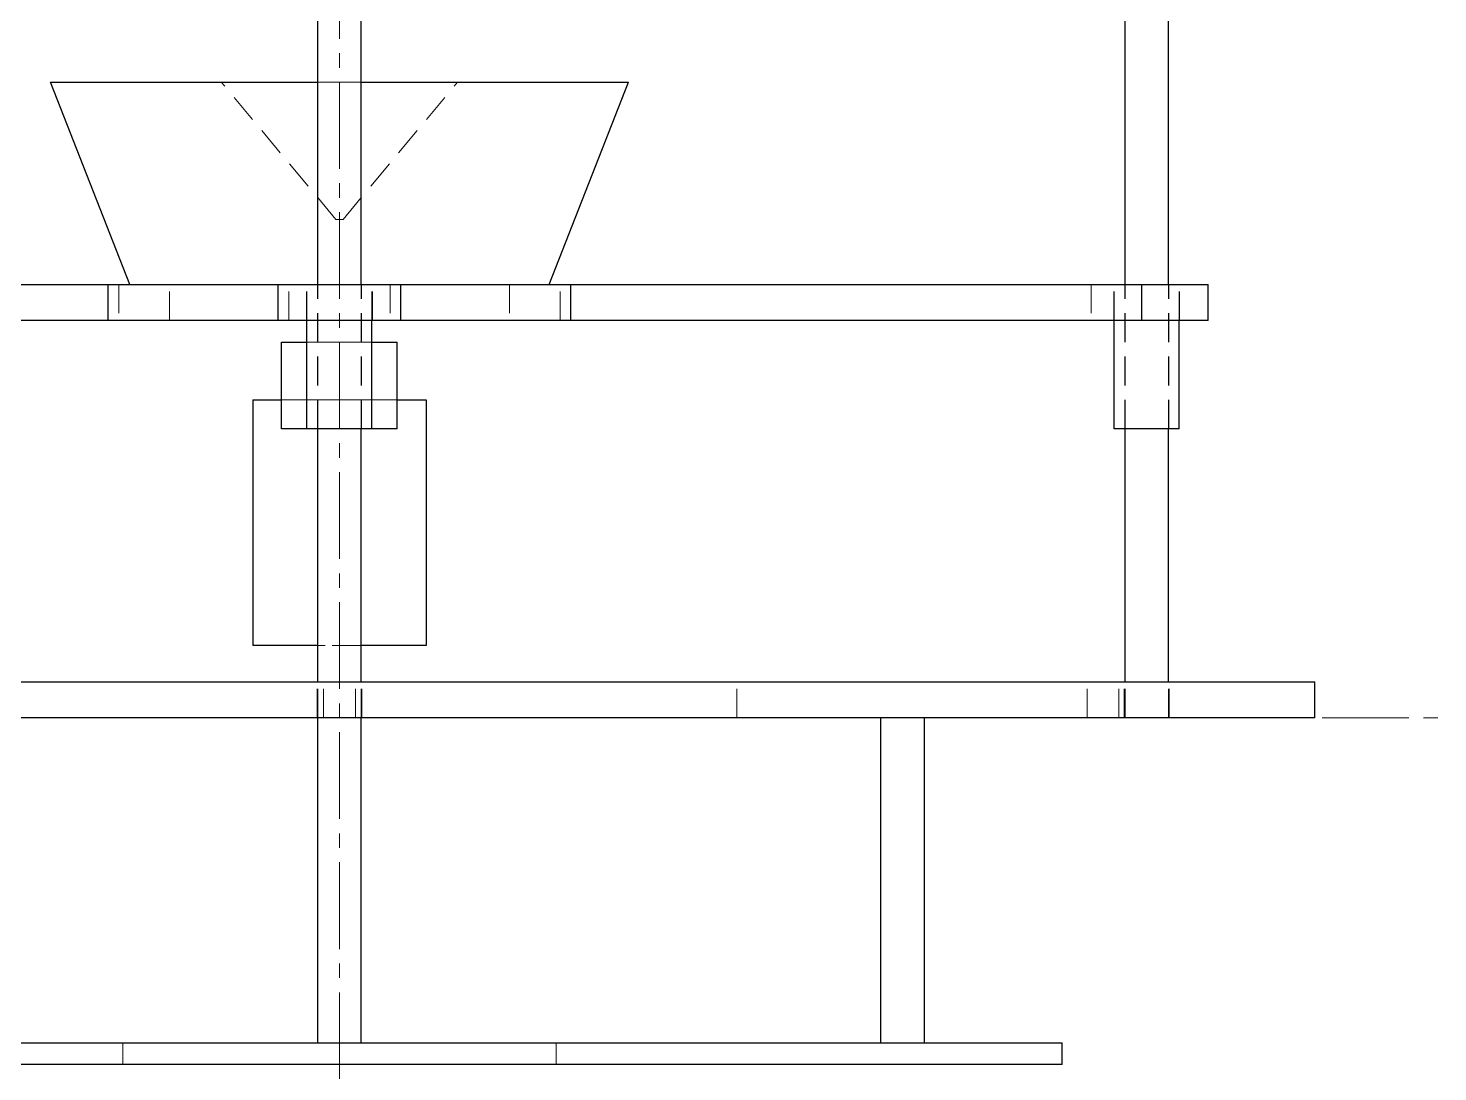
# Model space of a CAD drawing. Header units: millimetres. Extents: x 7 to 631, y -50 to 413.
# Drawn here: x 306.5 to 404, y 85.5 to 157.7 of the extents above; entities that cross this region are included whole.
import ezdxf

# ---------------------------------------------------------------- set-up
doc = ezdxf.new("R2010")
doc.units = ezdxf.units.MM
doc.linetypes.add('CENTER_STD', pattern=[9, 6, -1, 1, -1])
doc.linetypes.add('DASHED_STD', pattern=[3, 2, -1])
for name, color, linetype, lineweight in [('CENTER', 7, 'CENTER_STD', 13), ('HIDDEN', 7, 'DASHED_STD', 13), ('VISIBLE', 7, 'Continuous', 30)]:
    doc.layers.add(name, color=color, linetype=linetype, lineweight=lineweight)

msp = doc.modelspace()

# ---------------------------------------------------------------- linework, layer by layer
at = {"layer": 'CENTER'}
for p, q in [((328, -50), (328, 270)), ((252, 110), (404, 110))]:
    msp.add_line(p, q, dxfattribs=at)
at = {"layer": 'HIDDEN'}
for points in [[(328, 154), (325.76071, 154), (323.54958, 154), (321.39442, 154), (319.322325, 154), (317.35936, 154), (315.530205, 154), (313.857865, 154), (312.36337, 154), (311.065515, 154), (309.980625, 154), (309.122335, 154), (308.50144, 154), (308.125755, 154), (308, 154)], [(327.75, 144.5), (319.823435, 154)], [(336.17656, 154), (335.97156, 154), (335.36683, 154), (334.392695, 154), (333.098005, 154), (331.54768, 154), (329.819455, 154), (328, 154), (326.180545, 154), (324.45232, 154), (322.901995, 154), (321.607305, 154), (320.63317, 154), (320.02844, 154), (319.82344, 154)], [(319.82344, 154), (319.87485, 154), (320.02844, 154), (320.28228, 154), (320.63317, 154), (321.076705, 154), (321.607305, 154), (322.218295, 154), (322.901995, 154), (323.649805, 154), (324.45232, 154), (325.299455, 154), (326.180545, 154), (327.084515, 154), (328, 154)], [(326.5, 154), (326.713965, 154), (326.92808, 154), (327.142315, 154), (327.35665, 154), (327.57106, 154), (327.785515, 154), (328, 154), (328.214485, 154), (328.42894, 154), (328.64335, 154), (328.857685, 154), (329.07192, 154), (329.286035, 154), (329.5, 154)], [(328, 154), (328.915485, 154), (329.819455, 154), (330.700545, 154), (331.54768, 154), (332.350195, 154), (333.098005, 154), (333.781705, 154), (334.392695, 154), (334.923295, 154), (335.36683, 154), (335.71772, 154), (335.97156, 154), (336.12515, 154), (336.17656, 154)], [(348, 154), (347.874245, 154), (347.49856, 154), (346.877665, 154), (346.019375, 154), (344.934485, 154), (343.63663, 154), (342.142135, 154), (340.469795, 154), (338.64064, 154), (336.677675, 154), (334.60558, 154), (332.45042, 154), (330.23929, 154), (328, 154)], [(328.25, 144.5), (336.176565, 154)], [(328.25, 144.5), (328.24373, 144.5), (328.22524, 144.5), (328.19546, 144.5), (328.15587, 144.5), (328.10847, 144.5), (328.05563, 144.5), (328, 144.5), (327.94437, 144.5), (327.89153, 144.5), (327.84413, 144.5), (327.80454, 144.5), (327.77476, 144.5), (327.75627, 144.5), (327.75, 144.5)], [(327.75, 144.5), (327.75157, 144.5), (327.75627, 144.5), (327.76403, 144.5), (327.77476, 144.5), (327.78832, 144.5), (327.80454, 144.5), (327.823225, 144.5), (327.84413, 144.5), (327.86699, 144.5), (327.89153, 144.5), (327.91743, 144.5), (327.94437, 144.5), (327.97201, 144.5), (328, 144.5)], [(328, 144.5), (328.02799, 144.5), (328.05563, 144.5), (328.08257, 144.5), (328.10847, 144.5), (328.13301, 144.5), (328.15587, 144.5), (328.176775, 144.5), (328.19546, 144.5), (328.21168, 144.5), (328.22524, 144.5), (328.23597, 144.5), (328.24373, 144.5), (328.24843, 144.5), (328.25, 144.5)], [(316.229185, 140), (275.979275, 140)], [(312, 140), (312.729185, 140)], [(312.729185, 140), (312.6294, 140), (312.536815, 140), (312.45148, 140), (312.37343, 140), (312.302705, 140), (312.23933, 140), (312.183345, 140), (312.13477, 140), (312.09363, 140), (312.059945, 140), (312.03373, 140), (312.014995, 140), (312.00375, 140), (312, 140)], [(312.729185, 140), (312.729185, 137.5)], [(342.5, 140), (342.136455, 140), (341.06405, 140), (339.336555, 140), (337.0406, 140), (334.291315, 140), (331.226555, 140), (328, 140), (324.773445, 140), (321.708685, 140), (318.9594, 140), (316.663445, 140), (314.93595, 140), (313.863545, 140), (313.5, 140)], [(313.5, 140), (313.591175, 140), (313.863545, 140), (314.31369, 140), (314.93595, 140), (315.7225, 140), (316.663445, 140), (317.74695, 140), (318.9594, 140), (320.285535, 140), (321.708685, 140), (323.210955, 140), (324.773445, 140), (326.376515, 140), (328, 140)], [(316.229185, 137.5), (316.229185, 140)], [(339.770815, 140), (338.41197, 140), (336.908085, 140), (335.280105, 140), (333.550715, 140), (331.744, 140), (329.88513, 140), (328, 140), (326.11487, 140), (324.256, 140), (322.449285, 140), (320.719895, 140), (319.091915, 140), (317.58803, 140), (316.229185, 140)], [(323.75, 140), (323.803265, 140), (323.856575, 140), (323.90994, 140), (323.96335, 140), (324.01681, 140), (324.070315, 140), (324.12387, 140), (324.17747, 140), (324.231115, 140), (324.284805, 140), (324.33854, 140), (324.392315, 140), (324.446135, 140), (324.5, 140)], [(324.5, 140), (324.399405, 140), (324.305495, 140), (324.21844, 140), (324.138405, 140), (324.065535, 140), (323.99997, 140), (323.94183, 140), (323.89122, 140), (323.848235, 140), (323.81296, 140), (323.785455, 140), (323.76577, 140), (323.753945, 140), (323.75, 140)], [(324.5, 137.5), (324.5, 140)], [(324.5, 137.5), (324.5, 140)], [(330.275, 140), (330.21796, 140), (330.049705, 140), (329.778665, 140), (329.41844, 140), (328.987085, 140), (328.506235, 140), (328, 140), (327.493765, 140), (327.012915, 140), (326.58156, 140), (326.221335, 140), (325.950295, 140), (325.78204, 140), (325.725, 140)], [(325.725, 140), (325.739305, 140), (325.78204, 140), (325.852665, 140), (325.950295, 140), (326.0737, 140), (326.221335, 140), (326.39133, 140), (326.58156, 140), (326.789625, 140), (327.012915, 140), (327.248615, 140), (327.493765, 140), (327.74528, 140), (328, 140)], [(325.725, 137.5), (325.725, 140)], [(328, 140), (327.74808, 140), (327.49933, 140), (327.25687, 140), (327.02376, 140), (326.80293, 140), (326.59715, 140), (326.40901, 140), (326.24088, 140), (326.09487, 140), (325.97282, 140), (325.876265, 140), (325.80641, 140), (325.76415, 140), (325.75, 140)], [(325.75, 140), (325.80641, 140), (325.97282, 140), (326.24088, 140), (326.59715, 140), (327.02376, 140), (327.49933, 140), (328, 140), (328.50067, 140), (328.97624, 140), (329.40285, 140), (329.75912, 140), (330.02718, 140), (330.19359, 140), (330.25, 140)], [(325.75, 137.5), (325.75, 140)], [(329.525, 140), (329.486765, 140), (329.37398, 140), (329.192295, 140), (328.95082, 140), (328.661675, 140), (328.339345, 140), (328, 140), (327.660655, 140), (327.338325, 140), (327.04918, 140), (326.807705, 140), (326.62602, 140), (326.513235, 140), (326.475, 140)], [(326.475, 140), (326.48459, 140), (326.513235, 140), (326.56058, 140), (326.62602, 140), (326.708745, 140), (326.807705, 140), (326.92166, 140), (327.04918, 140), (327.18865, 140), (327.338325, 140), (327.496325, 140), (327.660655, 140), (327.829255, 140), (328, 140)], [(326.475, 130), (326.475, 140)], [(326.5, 130), (326.5, 140)], [(328, 140), (328.25472, 140), (328.506235, 140), (328.751385, 140), (328.987085, 140), (329.210375, 140), (329.41844, 140), (329.60867, 140), (329.778665, 140), (329.9263, 140), (330.049705, 140), (330.147335, 140), (330.21796, 140), (330.260695, 140), (330.275, 140)], [(328, 140), (328.170745, 140), (328.339345, 140), (328.503675, 140), (328.661675, 140), (328.81135, 140), (328.95082, 140), (329.07834, 140), (329.192295, 140), (329.291255, 140), (329.37398, 140), (329.43942, 140), (329.486765, 140), (329.51541, 140), (329.525, 140)], [(330.25, 140), (330.23585, 140), (330.19359, 140), (330.123735, 140), (330.02718, 140), (329.90513, 140), (329.75912, 140), (329.59099, 140), (329.40285, 140), (329.19707, 140), (328.97624, 140), (328.74313, 140), (328.50067, 140), (328.25192, 140), (328, 140)], [(328, 140), (329.623485, 140), (331.226555, 140), (332.789045, 140), (334.291315, 140), (335.714465, 140), (337.0406, 140), (338.25305, 140), (339.336555, 140), (340.2775, 140), (341.06405, 140), (341.68631, 140), (342.136455, 140), (342.408825, 140), (342.5, 140)], [(329.5, 130), (329.5, 140)], [(329.525, 130), (329.525, 140)], [(330.25, 137.5), (330.25, 140)], [(330.275, 137.5), (330.275, 140)], [(332.25, 140), (332.246055, 140), (332.23423, 140), (332.214545, 140), (332.18704, 140), (332.151765, 140), (332.10878, 140), (332.05817, 140), (332.00003, 140), (331.934465, 140), (331.861595, 140), (331.78156, 140), (331.694505, 140), (331.600595, 140), (331.5, 140)], [(331.5, 140), (331.553865, 140), (331.607685, 140), (331.66146, 140), (331.715195, 140), (331.768885, 140), (331.82253, 140), (331.87613, 140), (331.929685, 140), (331.98319, 140), (332.03665, 140), (332.09006, 140), (332.143425, 140), (332.196735, 140), (332.25, 140)], [(331.5, 140), (331.5, 137.5)], [(331.5, 140), (331.5, 137.5)], [(380.020725, 140), (339.770815, 140)], [(339.770815, 140), (339.770815, 137.5)], [(344, 140), (343.99625, 140), (343.985005, 140), (343.96627, 140), (343.940055, 140), (343.90637, 140), (343.86523, 140), (343.816655, 140), (343.76067, 140), (343.697295, 140), (343.62657, 140), (343.54852, 140), (343.463185, 140), (343.3706, 140), (343.270815, 140)], [(343.270815, 140), (344, 140)], [(343.270815, 137.5), (343.270815, 140)], [(388.10864, 140), (388.029985, 140), (387.79694, 140), (387.41813, 140), (386.90757, 140), (386.284165, 140), (385.57098, 140), (384.79442, 140), (383.983225, 140), (383.167415, 140), (382.37719, 140), (381.6418, 140), (380.98846, 140), (380.44135, 140), (380.020725, 140)], [(380.020725, 140), (380.020725, 137.5)], [(386.13364, 140), (386.0766, 140), (385.908345, 140), (385.637305, 140), (385.27708, 140), (384.845725, 140), (384.364875, 140), (383.85864, 140), (383.352405, 140), (382.871555, 140), (382.4402, 140), (382.07997, 140), (381.808935, 140), (381.64068, 140), (381.58364, 140)], [(381.58364, 140), (381.597945, 140), (381.64068, 140), (381.711305, 140), (381.808935, 140), (381.93234, 140), (382.07997, 140), (382.24997, 140), (382.4402, 140), (382.648265, 140), (382.871555, 140), (383.107255, 140), (383.352405, 140), (383.60392, 140), (383.85864, 140)], [(381.58364, 137.5), (381.58364, 140)], [(383.85864, 140), (383.60672, 140), (383.357965, 140), (383.11551, 140), (382.8824, 140), (382.661565, 140), (382.455785, 140), (382.26765, 140), (382.09952, 140), (381.95351, 140), (381.83146, 140), (381.7349, 140), (381.66505, 140), (381.622785, 140), (381.60864, 140)], [(381.60864, 140), (381.66505, 140), (381.83146, 140), (382.09952, 140), (382.455785, 140), (382.8824, 140), (383.357965, 140), (383.85864, 140), (384.35931, 140), (384.834875, 140), (385.26149, 140), (385.61776, 140), (385.88582, 140), (386.052225, 140), (386.10864, 140)], [(381.60864, 137.5), (381.60864, 140)], [(385.38364, 140), (385.345405, 140), (385.232615, 140), (385.05093, 140), (384.80946, 140), (384.52031, 140), (384.197985, 140), (383.85864, 140), (383.519295, 140), (383.196965, 140), (382.907815, 140), (382.666345, 140), (382.48466, 140), (382.371875, 140), (382.33364, 140)], [(382.33364, 140), (382.343225, 140), (382.371875, 140), (382.419215, 140), (382.48466, 140), (382.567385, 140), (382.666345, 140), (382.7803, 140), (382.907815, 140), (383.04729, 140), (383.196965, 140), (383.354965, 140), (383.519295, 140), (383.687895, 140), (383.85864, 140)], [(382.33364, 130), (382.33364, 140)], [(382.35864, 130), (382.35864, 140)], [(383.85864, 140), (384.11336, 140), (384.364875, 140), (384.610025, 140), (384.845725, 140), (385.06901, 140), (385.27708, 140), (385.467305, 140), (385.637305, 140), (385.784935, 140), (385.908345, 140), (386.005975, 140), (386.0766, 140), (386.119335, 140), (386.13364, 140)], [(383.85864, 140), (384.029385, 140), (384.197985, 140), (384.362315, 140), (384.52031, 140), (384.669985, 140), (384.80946, 140), (384.936975, 140), (385.05093, 140), (385.149895, 140), (385.232615, 140), (385.29806, 140), (385.345405, 140), (385.37405, 140), (385.38364, 140)], [(386.10864, 140), (386.09449, 140), (386.052225, 140), (385.982375, 140), (385.88582, 140), (385.76377, 140), (385.61776, 140), (385.44963, 140), (385.26149, 140), (385.05571, 140), (384.834875, 140), (384.601765, 140), (384.35931, 140), (384.11056, 140), (383.85864, 140)], [(385.35864, 130), (385.35864, 140)], [(385.38364, 130), (385.38364, 140)], [(386.10864, 137.5), (386.10864, 140)], [(386.13364, 137.5), (386.13364, 140)], [(275.979275, 137.5), (316.229185, 137.5)], [(312.729185, 137.5), (312, 137.5)], [(312, 137.5), (312.00375, 137.5), (312.014995, 137.5), (312.03373, 137.5), (312.059945, 137.5), (312.09363, 137.5), (312.13477, 137.5), (312.183345, 137.5), (312.23933, 137.5), (312.302705, 137.5), (312.37343, 137.5), (312.45148, 137.5), (312.536815, 137.5), (312.6294, 137.5), (312.729185, 137.5)], [(316.229185, 137.5), (317.58803, 137.5), (319.091915, 137.5), (320.719895, 137.5), (322.449285, 137.5), (324.256, 137.5), (326.11487, 137.5), (328, 137.5), (329.88513, 137.5), (331.744, 137.5), (333.550715, 137.5), (335.280105, 137.5), (336.908085, 137.5), (338.41197, 137.5), (339.770815, 137.5)], [(324.5, 137.5), (324.446135, 137.5), (324.392315, 137.5), (324.33854, 137.5), (324.284805, 137.5), (324.231115, 137.5), (324.17747, 137.5), (324.12387, 137.5), (324.070315, 137.5), (324.01681, 137.5), (323.96335, 137.5), (323.90994, 137.5), (323.856575, 137.5), (323.803265, 137.5), (323.75, 137.5)], [(323.75, 137.5), (323.753945, 137.5), (323.76577, 137.5), (323.785455, 137.5), (323.81296, 137.5), (323.848235, 137.5), (323.89122, 137.5), (323.94183, 137.5), (323.99997, 137.5), (324.065535, 137.5), (324.138405, 137.5), (324.21844, 137.5), (324.305495, 137.5), (324.399405, 137.5), (324.5, 137.5)], [(328, 137.5), (327.74528, 137.5), (327.493765, 137.5), (327.248615, 137.5), (327.012915, 137.5), (326.789625, 137.5), (326.58156, 137.5), (326.39133, 137.5), (326.221335, 137.5), (326.0737, 137.5), (325.950295, 137.5), (325.852665, 137.5), (325.78204, 137.5), (325.739305, 137.5), (325.725, 137.5)], [(325.725, 137.5), (325.78204, 137.5), (325.950295, 137.5), (326.221335, 137.5), (326.58156, 137.5), (327.012915, 137.5), (327.493765, 137.5), (328, 137.5), (328.506235, 137.5), (328.987085, 137.5), (329.41844, 137.5), (329.778665, 137.5), (330.049705, 137.5), (330.21796, 137.5), (330.275, 137.5)], [(330.275, 137.5), (330.260695, 137.5), (330.21796, 137.5), (330.147335, 137.5), (330.049705, 137.5), (329.9263, 137.5), (329.778665, 137.5), (329.60867, 137.5), (329.41844, 137.5), (329.210375, 137.5), (328.987085, 137.5), (328.751385, 137.5), (328.506235, 137.5), (328.25472, 137.5), (328, 137.5)], [(331.5, 137.5), (331.600595, 137.5), (331.694505, 137.5), (331.78156, 137.5), (331.861595, 137.5), (331.934465, 137.5), (332.00003, 137.5), (332.05817, 137.5), (332.10878, 137.5), (332.151765, 137.5), (332.18704, 137.5), (332.214545, 137.5), (332.23423, 137.5), (332.246055, 137.5), (332.25, 137.5)], [(332.25, 137.5), (332.196735, 137.5), (332.143425, 137.5), (332.09006, 137.5), (332.03665, 137.5), (331.98319, 137.5), (331.929685, 137.5), (331.87613, 137.5), (331.82253, 137.5), (331.768885, 137.5), (331.715195, 137.5), (331.66146, 137.5), (331.607685, 137.5), (331.553865, 137.5), (331.5, 137.5)], [(339.770815, 137.5), (380.020725, 137.5)], [(344, 137.5), (343.270815, 137.5)], [(343.270815, 137.5), (343.3706, 137.5), (343.463185, 137.5), (343.54852, 137.5), (343.62657, 137.5), (343.697295, 137.5), (343.76067, 137.5), (343.816655, 137.5), (343.86523, 137.5), (343.90637, 137.5), (343.940055, 137.5), (343.96627, 137.5), (343.985005, 137.5), (343.99625, 137.5), (344, 137.5)], [(380.020725, 137.5), (380.44135, 137.5), (380.98846, 137.5), (381.6418, 137.5), (382.37719, 137.5), (383.167415, 137.5), (383.983225, 137.5), (384.79442, 137.5), (385.57098, 137.5), (386.284165, 137.5), (386.90757, 137.5), (387.41813, 137.5), (387.79694, 137.5), (388.029985, 137.5), (388.10864, 137.5)], [(383.85864, 137.5), (383.60392, 137.5), (383.352405, 137.5), (383.107255, 137.5), (382.871555, 137.5), (382.648265, 137.5), (382.4402, 137.5), (382.24997, 137.5), (382.07997, 137.5), (381.93234, 137.5), (381.808935, 137.5), (381.711305, 137.5), (381.64068, 137.5), (381.597945, 137.5), (381.58364, 137.5)], [(381.58364, 137.5), (381.64068, 137.5), (381.808935, 137.5), (382.07997, 137.5), (382.4402, 137.5), (382.871555, 137.5), (383.352405, 137.5), (383.85864, 137.5), (384.364875, 137.5), (384.845725, 137.5), (385.27708, 137.5), (385.637305, 137.5), (385.908345, 137.5), (386.0766, 137.5), (386.13364, 137.5)], [(386.13364, 137.5), (386.119335, 137.5), (386.0766, 137.5), (386.005975, 137.5), (385.908345, 137.5), (385.784935, 137.5), (385.637305, 137.5), (385.467305, 137.5), (385.27708, 137.5), (385.06901, 137.5), (384.845725, 137.5), (384.610025, 137.5), (384.364875, 137.5), (384.11336, 137.5), (383.85864, 137.5)], [(328, 136), (327.55214, 136), (327.109915, 136), (326.678885, 136), (326.264465, 136), (325.87187, 136), (325.50604, 136), (325.171575, 136), (324.872675, 136), (324.613105, 136), (324.396125, 136), (324.224465, 136), (324.10029, 136), (324.02515, 136), (324, 136)], [(325.75, 136), (326.040095, 136), (326.344455, 136), (326.660865, 136), (326.987025, 136), (327.32056, 136), (327.65904, 136), (328, 136), (328.34096, 136), (328.67944, 136), (329.012975, 136), (329.339135, 136), (329.655545, 136), (329.959905, 136), (330.25, 136)], [(332, 136), (331.97485, 136), (331.89971, 136), (331.775535, 136), (331.603875, 136), (331.386895, 136), (331.127325, 136), (330.828425, 136), (330.49396, 136), (330.12813, 136), (329.735535, 136), (329.321115, 136), (328.890085, 136), (328.44786, 136), (328, 136)], [(334, 132), (322, 132)], [(322, 132), (322, 115)], [(324, 132), (332, 132)], [(334, 132), (334, 115)], [(324, 130), (324.02515, 130), (324.10029, 130), (324.224465, 130), (324.396125, 130), (324.613105, 130), (324.872675, 130), (325.171575, 130), (325.50604, 130), (325.87187, 130), (326.264465, 130), (326.678885, 130), (327.109915, 130), (327.55214, 130), (328, 130)], [(325.75, 130), (325.76415, 130), (325.80641, 130), (325.876265, 130), (325.97282, 130), (326.09487, 130), (326.24088, 130), (326.40901, 130), (326.59715, 130), (326.80293, 130), (327.02376, 130), (327.25687, 130), (327.49933, 130), (327.74808, 130), (328, 130)], [(330.25, 130), (329.959905, 130), (329.655545, 130), (329.339135, 130), (329.012975, 130), (328.67944, 130), (328.34096, 130), (328, 130), (327.65904, 130), (327.32056, 130), (326.987025, 130), (326.660865, 130), (326.344455, 130), (326.040095, 130), (325.75, 130)], [(328, 130), (327.829255, 130), (327.660655, 130), (327.496325, 130), (327.338325, 130), (327.18865, 130), (327.04918, 130), (326.92166, 130), (326.807705, 130), (326.708745, 130), (326.62602, 130), (326.56058, 130), (326.513235, 130), (326.48459, 130), (326.475, 130)], [(326.475, 130), (326.513235, 130), (326.62602, 130), (326.807705, 130), (327.04918, 130), (327.338325, 130), (327.660655, 130), (328, 130), (328.339345, 130), (328.661675, 130), (328.95082, 130), (329.192295, 130), (329.37398, 130), (329.486765, 130), (329.525, 130)], [(329.525, 130), (329.51541, 130), (329.486765, 130), (329.43942, 130), (329.37398, 130), (329.291255, 130), (329.192295, 130), (329.07834, 130), (328.95082, 130), (328.81135, 130), (328.661675, 130), (328.503675, 130), (328.339345, 130), (328.170745, 130), (328, 130)], [(328, 130), (328.25192, 130), (328.50067, 130), (328.74313, 130), (328.97624, 130), (329.19707, 130), (329.40285, 130), (329.59099, 130), (329.75912, 130), (329.90513, 130), (330.02718, 130), (330.123735, 130), (330.19359, 130), (330.23585, 130), (330.25, 130)], [(328, 130), (328.44786, 130), (328.890085, 130), (329.321115, 130), (329.735535, 130), (330.12813, 130), (330.49396, 130), (330.828425, 130), (331.127325, 130), (331.386895, 130), (331.603875, 130), (331.775535, 130), (331.89971, 130), (331.97485, 130), (332, 130)], [(381.60864, 130), (381.622785, 130), (381.66505, 130), (381.7349, 130), (381.83146, 130), (381.95351, 130), (382.09952, 130), (382.26765, 130), (382.455785, 130), (382.661565, 130), (382.8824, 130), (383.11551, 130), (383.357965, 130), (383.60672, 130), (383.85864, 130)], [(383.85864, 130), (383.687895, 130), (383.519295, 130), (383.354965, 130), (383.196965, 130), (383.04729, 130), (382.907815, 130), (382.7803, 130), (382.666345, 130), (382.567385, 130), (382.48466, 130), (382.419215, 130), (382.371875, 130), (382.343225, 130), (382.33364, 130)], [(382.33364, 130), (382.371875, 130), (382.48466, 130), (382.666345, 130), (382.907815, 130), (383.196965, 130), (383.519295, 130), (383.85864, 130), (384.197985, 130), (384.52031, 130), (384.80946, 130), (385.05093, 130), (385.232615, 130), (385.345405, 130), (385.38364, 130)], [(385.38364, 130), (385.37405, 130), (385.345405, 130), (385.29806, 130), (385.232615, 130), (385.149895, 130), (385.05093, 130), (384.936975, 130), (384.80946, 130), (384.669985, 130), (384.52031, 130), (384.362315, 130), (384.197985, 130), (384.029385, 130), (383.85864, 130)], [(383.85864, 130), (384.11056, 130), (384.35931, 130), (384.601765, 130), (384.834875, 130), (385.05571, 130), (385.26149, 130), (385.44963, 130), (385.61776, 130), (385.76377, 130), (385.88582, 130), (385.982375, 130), (386.052225, 130), (386.09449, 130), (386.10864, 130)], [(322, 115), (334, 115)], [(329.5, 115), (326.5, 115)], [(328, 112.5), (320.4424, 112.5), (312.979835, 112.5), (305.706165, 112.5), (298.71285, 112.5), (292.087835, 112.5), (285.91444, 112.5), (280.27029, 112.5), (275.226375, 112.5), (270.846115, 112.5), (267.1846, 112.5), (264.287875, 112.5), (262.192365, 112.5), (260.924425, 112.5), (260.5, 112.5)], [(355.5, 112.5), (354.81052, 112.5), (352.776645, 112.5), (349.500365, 112.5), (345.14597, 112.5), (339.931805, 112.5), (334.119325, 112.5), (328, 112.5), (321.880675, 112.5), (316.068195, 112.5), (310.85403, 112.5), (306.499635, 112.5), (303.223355, 112.5), (301.18948, 112.5), (300.5, 112.5)], [(300.5, 112.5), (300.672915, 112.5), (301.18948, 112.5), (302.04321, 112.5), (303.223355, 112.5), (304.715085, 112.5), (306.499635, 112.5), (308.554565, 112.5), (310.85403, 112.5), (313.36912, 112.5), (316.068195, 112.5), (318.917325, 112.5), (321.880675, 112.5), (324.920975, 112.5), (328, 112.5)], [(329.55, 112.5), (329.51114, 112.5), (329.3965, 112.5), (329.21184, 112.5), (328.96641, 112.5), (328.67252, 112.5), (328.344905, 112.5), (328, 112.5), (327.655095, 112.5), (327.32748, 112.5), (327.03359, 112.5), (326.78816, 112.5), (326.6035, 112.5), (326.48886, 112.5), (326.45, 112.5)], [(326.45, 112.5), (326.459745, 112.5), (326.48886, 112.5), (326.53698, 112.5), (326.6035, 112.5), (326.687575, 112.5), (326.78816, 112.5), (326.903985, 112.5), (327.03359, 112.5), (327.17535, 112.5), (327.32748, 112.5), (327.488065, 112.5), (327.655095, 112.5), (327.826455, 112.5), (328, 112.5)], [(326.45, 110), (326.45, 112.5)], [(326.5, 110), (326.5, 112.5)], [(329.1, 112.5), (329.07242, 112.5), (328.991065, 112.5), (328.860015, 112.5), (328.68584, 112.5), (328.47727, 112.5), (328.244775, 112.5), (328, 112.5), (327.755225, 112.5), (327.52273, 112.5), (327.31416, 112.5), (327.139985, 112.5), (327.008935, 112.5), (326.92758, 112.5), (326.9, 112.5)], [(326.9, 112.5), (326.906915, 112.5), (326.92758, 112.5), (326.96173, 112.5), (327.008935, 112.5), (327.068605, 112.5), (327.139985, 112.5), (327.222185, 112.5), (327.31416, 112.5), (327.414765, 112.5), (327.52273, 112.5), (327.636695, 112.5), (327.755225, 112.5), (327.87684, 112.5), (328, 112.5)], [(326.9, 110), (326.9, 112.5)], [(328, 112.5), (328.12316, 112.5), (328.244775, 112.5), (328.363305, 112.5), (328.47727, 112.5), (328.585235, 112.5), (328.68584, 112.5), (328.777815, 112.5), (328.860015, 112.5), (328.931395, 112.5), (328.991065, 112.5), (329.03827, 112.5), (329.07242, 112.5), (329.093085, 112.5), (329.1, 112.5)], [(328, 112.5), (328.173545, 112.5), (328.344905, 112.5), (328.511935, 112.5), (328.67252, 112.5), (328.82465, 112.5), (328.96641, 112.5), (329.096015, 112.5), (329.21184, 112.5), (329.312425, 112.5), (329.3965, 112.5), (329.46302, 112.5), (329.51114, 112.5), (329.540255, 112.5), (329.55, 112.5)], [(328, 112.5), (331.079025, 112.5), (334.119325, 112.5), (337.082675, 112.5), (339.931805, 112.5), (342.63088, 112.5), (345.14597, 112.5), (347.445435, 112.5), (349.500365, 112.5), (351.284915, 112.5), (352.776645, 112.5), (353.95679, 112.5), (354.81052, 112.5), (355.327085, 112.5), (355.5, 112.5)], [(395.5, 112.5), (395.075575, 112.5), (393.807635, 112.5), (391.712125, 112.5), (388.8154, 112.5), (385.153885, 112.5), (380.773625, 112.5), (375.72971, 112.5), (370.08556, 112.5), (363.912165, 112.5), (357.28715, 112.5), (350.293835, 112.5), (343.020165, 112.5), (335.5576, 112.5), (328, 112.5)], [(329.1, 110), (329.1, 112.5)], [(329.5, 110), (329.5, 112.5)], [(329.55, 110), (329.55, 112.5)], [(355.5, 110), (355.5, 112.5)], [(381.92755, 112.5), (381.89997, 112.5), (381.818615, 112.5), (381.687565, 112.5), (381.51339, 112.5), (381.30482, 112.5), (381.072325, 112.5), (380.82755, 112.5), (380.582775, 112.5), (380.35028, 112.5), (380.14171, 112.5), (379.967535, 112.5), (379.836485, 112.5), (379.75513, 112.5), (379.72755, 112.5)], [(379.72755, 112.5), (379.734465, 112.5), (379.75513, 112.5), (379.78928, 112.5), (379.836485, 112.5), (379.896155, 112.5), (379.967535, 112.5), (380.04973, 112.5), (380.14171, 112.5), (380.242315, 112.5), (380.35028, 112.5), (380.464245, 112.5), (380.582775, 112.5), (380.70439, 112.5), (380.82755, 112.5)], [(379.72755, 110), (379.72755, 112.5)], [(380.82755, 112.5), (380.95071, 112.5), (381.072325, 112.5), (381.190855, 112.5), (381.30482, 112.5), (381.412785, 112.5), (381.51339, 112.5), (381.605365, 112.5), (381.687565, 112.5), (381.758945, 112.5), (381.818615, 112.5), (381.86582, 112.5), (381.89997, 112.5), (381.920635, 112.5), (381.92755, 112.5)], [(381.92755, 110), (381.92755, 112.5)], [(385.40864, 112.5), (385.369775, 112.5), (385.25514, 112.5), (385.070475, 112.5), (384.82505, 112.5), (384.53116, 112.5), (384.203545, 112.5), (383.85864, 112.5), (383.51373, 112.5), (383.18612, 112.5), (382.89223, 112.5), (382.6468, 112.5), (382.462135, 112.5), (382.3475, 112.5), (382.30864, 112.5)], [(382.30864, 112.5), (382.318385, 112.5), (382.3475, 112.5), (382.39562, 112.5), (382.462135, 112.5), (382.546215, 112.5), (382.6468, 112.5), (382.762625, 112.5), (382.89223, 112.5), (383.03399, 112.5), (383.18612, 112.5), (383.346705, 112.5), (383.51373, 112.5), (383.685095, 112.5), (383.85864, 112.5)], [(382.30864, 110), (382.30864, 112.5)], [(382.35864, 110), (382.35864, 112.5)], [(383.85864, 112.5), (384.032185, 112.5), (384.203545, 112.5), (384.37057, 112.5), (384.53116, 112.5), (384.68329, 112.5), (384.82505, 112.5), (384.954655, 112.5), (385.070475, 112.5), (385.17106, 112.5), (385.25514, 112.5), (385.32166, 112.5), (385.369775, 112.5), (385.39889, 112.5), (385.40864, 112.5)], [(385.35864, 110), (385.35864, 112.5)], [(385.40864, 110), (385.40864, 112.5)], [(260.5, 110), (260.924425, 110), (262.192365, 110), (264.287875, 110), (267.1846, 110), (270.846115, 110), (275.226375, 110), (280.27029, 110), (285.91444, 110), (292.087835, 110), (298.71285, 110), (305.706165, 110), (312.979835, 110), (320.4424, 110), (328, 110)], [(328, 110), (324.920975, 110), (321.880675, 110), (318.917325, 110), (316.068195, 110), (313.36912, 110), (310.85403, 110), (308.554565, 110), (306.499635, 110), (304.715085, 110), (303.223355, 110), (302.04321, 110), (301.18948, 110), (300.672915, 110), (300.5, 110)], [(300.5, 110), (301.18948, 110), (303.223355, 110), (306.499635, 110), (310.85403, 110), (316.068195, 110), (321.880675, 110), (328, 110), (334.119325, 110), (339.931805, 110), (345.14597, 110), (349.500365, 110), (352.776645, 110), (354.81052, 110), (355.5, 110)], [(328, 110), (327.826455, 110), (327.655095, 110), (327.488065, 110), (327.32748, 110), (327.17535, 110), (327.03359, 110), (326.903985, 110), (326.78816, 110), (326.687575, 110), (326.6035, 110), (326.53698, 110), (326.48886, 110), (326.459745, 110), (326.45, 110)], [(326.45, 110), (326.48886, 110), (326.6035, 110), (326.78816, 110), (327.03359, 110), (327.32748, 110), (327.655095, 110), (328, 110), (328.344905, 110), (328.67252, 110), (328.96641, 110), (329.21184, 110), (329.3965, 110), (329.51114, 110), (329.55, 110)], [(329.5, 110), (329.46239, 110), (329.351455, 110), (329.172745, 110), (328.935235, 110), (328.650825, 110), (328.33378, 110), (328, 110), (327.66622, 110), (327.349175, 110), (327.064765, 110), (326.827255, 110), (326.648545, 110), (326.53761, 110), (326.5, 110)], [(326.5, 110), (326.50943, 110), (326.53761, 110), (326.584175, 110), (326.648545, 110), (326.729915, 110), (326.827255, 110), (326.93934, 110), (327.064765, 110), (327.20195, 110), (327.349175, 110), (327.50458, 110), (327.66622, 110), (327.832055, 110), (328, 110)], [(328, 110), (327.832055, 110), (327.66622, 110), (327.50458, 110), (327.349175, 110), (327.20195, 110), (327.064765, 110), (326.93934, 110), (326.827255, 110), (326.729915, 110), (326.648545, 110), (326.584175, 110), (326.53761, 110), (326.50943, 110), (326.5, 110)], [(326.5, 110), (326.53761, 110), (326.648545, 110), (326.827255, 110), (327.064765, 110), (327.349175, 110), (327.66622, 110), (328, 110), (328.33378, 110), (328.650825, 110), (328.935235, 110), (329.172745, 110), (329.351455, 110), (329.46239, 110), (329.5, 110)], [(328, 110), (327.87684, 110), (327.755225, 110), (327.636695, 110), (327.52273, 110), (327.414765, 110), (327.31416, 110), (327.222185, 110), (327.139985, 110), (327.068605, 110), (327.008935, 110), (326.96173, 110), (326.92758, 110), (326.906915, 110), (326.9, 110)], [(326.9, 110), (326.92758, 110), (327.008935, 110), (327.139985, 110), (327.31416, 110), (327.52273, 110), (327.755225, 110), (328, 110), (328.244775, 110), (328.47727, 110), (328.68584, 110), (328.860015, 110), (328.991065, 110), (329.07242, 110), (329.1, 110)], [(329.1, 110), (329.093085, 110), (329.07242, 110), (329.03827, 110), (328.991065, 110), (328.931395, 110), (328.860015, 110), (328.777815, 110), (328.68584, 110), (328.585235, 110), (328.47727, 110), (328.363305, 110), (328.244775, 110), (328.12316, 110), (328, 110)], [(329.55, 110), (329.540255, 110), (329.51114, 110), (329.46302, 110), (329.3965, 110), (329.312425, 110), (329.21184, 110), (329.096015, 110), (328.96641, 110), (328.82465, 110), (328.67252, 110), (328.511935, 110), (328.344905, 110), (328.173545, 110), (328, 110)], [(355.5, 110), (355.327085, 110), (354.81052, 110), (353.95679, 110), (352.776645, 110), (351.284915, 110), (349.500365, 110), (347.445435, 110), (345.14597, 110), (342.63088, 110), (339.931805, 110), (337.082675, 110), (334.119325, 110), (331.079025, 110), (328, 110)], [(328, 110), (335.5576, 110), (343.020165, 110), (350.293835, 110), (357.28715, 110), (363.912165, 110), (370.08556, 110), (375.72971, 110), (380.773625, 110), (385.153885, 110), (388.8154, 110), (391.712125, 110), (393.807635, 110), (395.075575, 110), (395.5, 110)], [(328, 110), (328.167945, 110), (328.33378, 110), (328.49542, 110), (328.650825, 110), (328.79805, 110), (328.935235, 110), (329.06066, 110), (329.172745, 110), (329.270085, 110), (329.351455, 110), (329.415825, 110), (329.46239, 110), (329.49057, 110), (329.5, 110)], [(329.5, 110), (329.49057, 110), (329.46239, 110), (329.415825, 110), (329.351455, 110), (329.270085, 110), (329.172745, 110), (329.06066, 110), (328.935235, 110), (328.79805, 110), (328.650825, 110), (328.49542, 110), (328.33378, 110), (328.167945, 110), (328, 110)], [(366.971145, 110), (366.803195, 110), (366.63736, 110), (366.475725, 110), (366.32032, 110), (366.173095, 110), (366.03591, 110), (365.910485, 110), (365.798395, 110), (365.701055, 110), (365.61969, 110), (365.55532, 110), (365.50875, 110), (365.480575, 110), (365.471145, 110)], [(365.471145, 110), (365.50875, 110), (365.61969, 110), (365.798395, 110), (366.03591, 110), (366.32032, 110), (366.63736, 110), (366.971145, 110), (367.304925, 110), (367.62197, 110), (367.90638, 110), (368.14389, 110), (368.322595, 110), (368.433535, 110), (368.471145, 110)], [(368.471145, 110), (368.46171, 110), (368.433535, 110), (368.38697, 110), (368.322595, 110), (368.24123, 110), (368.14389, 110), (368.031805, 110), (367.90638, 110), (367.76919, 110), (367.62197, 110), (367.46656, 110), (367.304925, 110), (367.13909, 110), (366.971145, 110)], [(380.82755, 110), (380.70439, 110), (380.582775, 110), (380.464245, 110), (380.35028, 110), (380.242315, 110), (380.14171, 110), (380.04973, 110), (379.967535, 110), (379.896155, 110), (379.836485, 110), (379.78928, 110), (379.75513, 110), (379.734465, 110), (379.72755, 110)], [(379.72755, 110), (379.75513, 110), (379.836485, 110), (379.967535, 110), (380.14171, 110), (380.35028, 110), (380.582775, 110), (380.82755, 110), (381.072325, 110), (381.30482, 110), (381.51339, 110), (381.687565, 110), (381.818615, 110), (381.89997, 110), (381.92755, 110)], [(381.92755, 110), (381.920635, 110), (381.89997, 110), (381.86582, 110), (381.818615, 110), (381.758945, 110), (381.687565, 110), (381.605365, 110), (381.51339, 110), (381.412785, 110), (381.30482, 110), (381.190855, 110), (381.072325, 110), (380.95071, 110), (380.82755, 110)], [(383.85864, 110), (383.685095, 110), (383.51373, 110), (383.346705, 110), (383.18612, 110), (383.03399, 110), (382.89223, 110), (382.762625, 110), (382.6468, 110), (382.546215, 110), (382.462135, 110), (382.39562, 110), (382.3475, 110), (382.318385, 110), (382.30864, 110)], [(382.30864, 110), (382.3475, 110), (382.462135, 110), (382.6468, 110), (382.89223, 110), (383.18612, 110), (383.51373, 110), (383.85864, 110), (384.203545, 110), (384.53116, 110), (384.82505, 110), (385.070475, 110), (385.25514, 110), (385.369775, 110), (385.40864, 110)], [(385.35864, 110), (385.32103, 110), (385.21009, 110), (385.031385, 110), (384.793875, 110), (384.509465, 110), (384.19242, 110), (383.85864, 110), (383.524855, 110), (383.207815, 110), (382.923405, 110), (382.68589, 110), (382.507185, 110), (382.396245, 110), (382.35864, 110)], [(382.35864, 110), (382.36807, 110), (382.396245, 110), (382.442815, 110), (382.507185, 110), (382.58855, 110), (382.68589, 110), (382.79798, 110), (382.923405, 110), (383.06059, 110), (383.207815, 110), (383.36322, 110), (383.524855, 110), (383.69069, 110), (383.85864, 110)], [(385.40864, 110), (385.39889, 110), (385.369775, 110), (385.32166, 110), (385.25514, 110), (385.17106, 110), (385.070475, 110), (384.954655, 110), (384.82505, 110), (384.68329, 110), (384.53116, 110), (384.37057, 110), (384.203545, 110), (384.032185, 110), (383.85864, 110)], [(383.85864, 110), (384.026585, 110), (384.19242, 110), (384.354055, 110), (384.509465, 110), (384.656685, 110), (384.793875, 110), (384.9193, 110), (385.031385, 110), (385.128725, 110), (385.21009, 110), (385.274465, 110), (385.32103, 110), (385.349205, 110), (385.35864, 110)], [(328, 87.5), (322.401775, 87.5), (316.873955, 87.5), (311.486045, 87.5), (306.305815, 87.5), (301.398395, 87.5), (296.82551, 87.5), (292.64466, 87.5), (288.908425, 87.5), (285.66379, 87.5), (282.951555, 87.5), (280.805835, 87.5), (279.253605, 87.5), (278.31439, 87.5), (278, 87.5)], [(343, 87.5), (342.62392, 87.5), (341.514535, 87.5), (339.72747, 87.5), (337.352345, 87.5), (334.508255, 87.5), (331.337815, 87.5), (328, 87.5), (324.662185, 87.5), (321.491745, 87.5), (318.647655, 87.5), (316.27253, 87.5), (314.485465, 87.5), (313.37608, 87.5), (313, 87.5)], [(313, 87.5), (313.094315, 87.5), (313.37608, 87.5), (313.84175, 87.5), (314.485465, 87.5), (315.299135, 87.5), (316.27253, 87.5), (317.3934, 87.5), (318.647655, 87.5), (320.01952, 87.5), (321.491745, 87.5), (323.045815, 87.5), (324.662185, 87.5), (326.320535, 87.5), (328, 87.5)], [(313, 86), (313, 87.5)], [(329.5, 87.5), (329.46239, 87.5), (329.351455, 87.5), (329.172745, 87.5), (328.935235, 87.5), (328.650825, 87.5), (328.33378, 87.5), (328, 87.5), (327.66622, 87.5), (327.349175, 87.5), (327.064765, 87.5), (326.827255, 87.5), (326.648545, 87.5), (326.53761, 87.5), (326.5, 87.5)], [(326.5, 87.5), (326.50943, 87.5), (326.53761, 87.5), (326.584175, 87.5), (326.648545, 87.5), (326.729915, 87.5), (326.827255, 87.5), (326.93934, 87.5), (327.064765, 87.5), (327.20195, 87.5), (327.349175, 87.5), (327.50458, 87.5), (327.66622, 87.5), (327.832055, 87.5), (328, 87.5)], [(328, 87.5), (329.679465, 87.5), (331.337815, 87.5), (332.954185, 87.5), (334.508255, 87.5), (335.98048, 87.5), (337.352345, 87.5), (338.6066, 87.5), (339.72747, 87.5), (340.700865, 87.5), (341.514535, 87.5), (342.15825, 87.5), (342.62392, 87.5), (342.905685, 87.5), (343, 87.5)], [(378, 87.5), (377.68561, 87.5), (376.746395, 87.5), (375.194165, 87.5), (373.048445, 87.5), (370.33621, 87.5), (367.091575, 87.5), (363.35534, 87.5), (359.17449, 87.5), (354.601605, 87.5), (349.694185, 87.5), (344.513955, 87.5), (339.126045, 87.5), (333.598225, 87.5), (328, 87.5)], [(328, 87.5), (328.167945, 87.5), (328.33378, 87.5), (328.49542, 87.5), (328.650825, 87.5), (328.79805, 87.5), (328.935235, 87.5), (329.06066, 87.5), (329.172745, 87.5), (329.270085, 87.5), (329.351455, 87.5), (329.415825, 87.5), (329.46239, 87.5), (329.49057, 87.5), (329.5, 87.5)], [(343, 86), (343, 87.5)], [(368.471145, 87.5), (368.433535, 87.5), (368.322595, 87.5), (368.14389, 87.5), (367.90638, 87.5), (367.62197, 87.5), (367.304925, 87.5), (366.971145, 87.5), (366.63736, 87.5), (366.32032, 87.5), (366.03591, 87.5), (365.798395, 87.5), (365.61969, 87.5), (365.50875, 87.5), (365.471145, 87.5)], [(365.471145, 87.5), (365.480575, 87.5), (365.50875, 87.5), (365.55532, 87.5), (365.61969, 87.5), (365.701055, 87.5), (365.798395, 87.5), (365.910485, 87.5), (366.03591, 87.5), (366.173095, 87.5), (366.32032, 87.5), (366.475725, 87.5), (366.63736, 87.5), (366.803195, 87.5), (366.971145, 87.5)], [(366.971145, 87.5), (367.13909, 87.5), (367.304925, 87.5), (367.46656, 87.5), (367.62197, 87.5), (367.76919, 87.5), (367.90638, 87.5), (368.031805, 87.5), (368.14389, 87.5), (368.24123, 87.5), (368.322595, 87.5), (368.38697, 87.5), (368.433535, 87.5), (368.46171, 87.5), (368.471145, 87.5)], [(278, 86), (278.31439, 86), (279.253605, 86), (280.805835, 86), (282.951555, 86), (285.66379, 86), (288.908425, 86), (292.64466, 86), (296.82551, 86), (301.398395, 86), (306.305815, 86), (311.486045, 86), (316.873955, 86), (322.401775, 86), (328, 86)], [(328, 86), (326.320535, 86), (324.662185, 86), (323.045815, 86), (321.491745, 86), (320.01952, 86), (318.647655, 86), (317.3934, 86), (316.27253, 86), (315.299135, 86), (314.485465, 86), (313.84175, 86), (313.37608, 86), (313.094315, 86), (313, 86)], [(313, 86), (313.37608, 86), (314.485465, 86), (316.27253, 86), (318.647655, 86), (321.491745, 86), (324.662185, 86), (328, 86), (331.337815, 86), (334.508255, 86), (337.352345, 86), (339.72747, 86), (341.514535, 86), (342.62392, 86), (343, 86)], [(343, 86), (342.905685, 86), (342.62392, 86), (342.15825, 86), (341.514535, 86), (340.700865, 86), (339.72747, 86), (338.6066, 86), (337.352345, 86), (335.98048, 86), (334.508255, 86), (332.954185, 86), (331.337815, 86), (329.679465, 86), (328, 86)], [(328, 86), (333.598225, 86), (339.126045, 86), (344.513955, 86), (349.694185, 86), (354.601605, 86), (359.17449, 86), (363.35534, 86), (367.091575, 86), (370.33621, 86), (373.048445, 86), (375.194165, 86), (376.746395, 86), (377.68561, 86), (378, 86)]]:
    msp.add_lwpolyline(points, dxfattribs=at)
at = {"layer": 'VISIBLE'}
for points in [[(326.5, 140), (326.5, 212.5)], [(329.5, 140), (329.5, 212.5)], [(382.35864, 140), (382.35864, 212.5)], [(385.35864, 140), (385.35864, 212.5)], [(308, 154), (308.114035, 154), (308.454835, 154), (309.01852, 154), (309.798655, 154), (310.78635, 154), (311.97034, 154), (313.33712, 154), (314.87111, 154), (316.554815, 154), (318.36903, 154), (320.29307, 154), (322.305, 154), (324.38187, 154), (326.5, 154)], [(313.5, 140), (308, 154)], [(329.5, 154), (331.61813, 154), (333.695, 154), (335.70693, 154), (337.63097, 154), (339.445185, 154), (341.12889, 154), (342.66288, 154), (344.02966, 154), (345.21365, 154), (346.201345, 154), (346.98148, 154), (347.545165, 154), (347.885965, 154), (348, 154)], [(342.5, 140), (348, 154)], [(272.479275, 140), (312, 140)], [(312, 140), (312.069135, 140), (312.275945, 140), (312.618645, 140), (313.09427, 140), (313.69871, 140), (314.426745, 140), (315.27208, 140), (316.227405, 140), (317.284475, 140), (318.434145, 140), (319.666485, 140), (320.970845, 140), (322.335945, 140), (323.75, 140)], [(312, 137.5), (312, 140)], [(323.75, 140), (323.856555, 140), (324.17088, 140), (324.677215, 140), (325.35017, 140), (326.155995, 140), (327.054285, 140), (328, 140), (328.945715, 140), (329.844005, 140), (330.64983, 140), (331.322785, 140), (331.82912, 140), (332.143445, 140), (332.25, 140)], [(323.75, 137.5), (323.75, 140)], [(332.25, 140), (333.664055, 140), (335.029155, 140), (336.333515, 140), (337.565855, 140), (338.715525, 140), (339.772595, 140), (340.72792, 140), (341.573255, 140), (342.30129, 140), (342.90573, 140), (343.381355, 140), (343.724055, 140), (343.930865, 140), (344, 140)], [(332.25, 137.5), (332.25, 140)], [(344, 140), (383.520725, 140)], [(344, 137.5), (344, 140)], [(383.520725, 140), (384.02134, 140), (384.519695, 140), (385.008875, 140), (385.48209, 140), (385.93277, 140), (386.354655, 140), (386.7419, 140), (387.08912, 140), (387.391495, 140), (387.644835, 140), (387.84562, 140), (387.99106, 140), (388.07914, 140), (388.10864, 140)], [(383.520725, 137.5), (383.520725, 140)], [(388.10864, 137.5), (388.10864, 140)], [(312, 137.5), (272.479275, 137.5)], [(323.75, 137.5), (322.335945, 137.5), (320.970845, 137.5), (319.666485, 137.5), (318.434145, 137.5), (317.284475, 137.5), (316.227405, 137.5), (315.27208, 137.5), (314.426745, 137.5), (313.69871, 137.5), (313.09427, 137.5), (312.618645, 137.5), (312.275945, 137.5), (312.069135, 137.5), (312, 137.5)], [(332.25, 137.5), (332.143445, 137.5), (331.82912, 137.5), (331.322785, 137.5), (330.64983, 137.5), (329.844005, 137.5), (328.945715, 137.5), (328, 137.5), (327.054285, 137.5), (326.155995, 137.5), (325.35017, 137.5), (324.677215, 137.5), (324.17088, 137.5), (323.856555, 137.5), (323.75, 137.5)], [(325.75, 130), (325.75, 137.5)], [(330.25, 130), (330.25, 137.5)], [(344, 137.5), (343.930865, 137.5), (343.724055, 137.5), (343.381355, 137.5), (342.90573, 137.5), (342.30129, 137.5), (341.573255, 137.5), (340.72792, 137.5), (339.772595, 137.5), (338.715525, 137.5), (337.565855, 137.5), (336.333515, 137.5), (335.029155, 137.5), (333.664055, 137.5), (332.25, 137.5)], [(383.520725, 137.5), (344, 137.5)], [(381.60864, 130), (381.60864, 137.5)], [(388.10864, 137.5), (388.07914, 137.5), (387.99106, 137.5), (387.84562, 137.5), (387.644835, 137.5), (387.391495, 137.5), (387.08912, 137.5), (386.7419, 137.5), (386.354655, 137.5), (385.93277, 137.5), (385.48209, 137.5), (385.008875, 137.5), (384.519695, 137.5), (384.02134, 137.5), (383.520725, 137.5)], [(386.10864, 130), (386.10864, 137.5)], [(324, 136), (324.009665, 136), (324.03861, 136), (324.0867, 136), (324.153695, 136), (324.23928, 136), (324.34304, 136), (324.464465, 136), (324.60298, 136), (324.757905, 136), (324.9285, 136), (325.113935, 136), (325.313315, 136), (325.52568, 136), (325.75, 136)], [(324, 130), (324, 136)], [(330.25, 136), (330.47432, 136), (330.686685, 136), (330.886065, 136), (331.0715, 136), (331.242095, 136), (331.39702, 136), (331.535535, 136), (331.65696, 136), (331.76072, 136), (331.846305, 136), (331.9133, 136), (331.96139, 136), (331.990335, 136), (332, 136)], [(332, 130), (332, 136)], [(322, 132), (324, 132)], [(322, 132), (322, 115)], [(332, 132), (334, 132)], [(334, 132), (334, 115)], [(325.75, 130), (325.52568, 130), (325.313315, 130), (325.113935, 130), (324.9285, 130), (324.757905, 130), (324.60298, 130), (324.464465, 130), (324.34304, 130), (324.23928, 130), (324.153695, 130), (324.0867, 130), (324.03861, 130), (324.009665, 130), (324, 130)], [(330.25, 130), (330.19359, 130), (330.02718, 130), (329.75912, 130), (329.40285, 130), (328.97624, 130), (328.50067, 130), (328, 130), (327.49933, 130), (327.02376, 130), (326.59715, 130), (326.24088, 130), (325.97282, 130), (325.80641, 130), (325.75, 130)], [(326.5, 112.5), (326.5, 130)], [(329.5, 112.5), (329.5, 130)], [(332, 130), (331.990335, 130), (331.96139, 130), (331.9133, 130), (331.846305, 130), (331.76072, 130), (331.65696, 130), (331.535535, 130), (331.39702, 130), (331.242095, 130), (331.0715, 130), (330.886065, 130), (330.686685, 130), (330.47432, 130), (330.25, 130)], [(386.10864, 130), (386.052225, 130), (385.88582, 130), (385.61776, 130), (385.26149, 130), (384.834875, 130), (384.35931, 130), (383.85864, 130), (383.357965, 130), (382.8824, 130), (382.455785, 130), (382.09952, 130), (381.83146, 130), (381.66505, 130), (381.60864, 130)], [(382.35864, 112.5), (382.35864, 130)], [(385.35864, 112.5), (385.35864, 130)], [(326.5, 115), (322, 115)], [(334, 115), (329.5, 115)], [(260.5, 112.5), (262.192365, 112.5), (267.1846, 112.5), (275.226375, 112.5), (285.91444, 112.5), (298.71285, 112.5), (312.979835, 112.5), (328, 112.5), (343.020165, 112.5), (357.28715, 112.5), (370.08556, 112.5), (380.773625, 112.5), (388.8154, 112.5), (393.807635, 112.5), (395.5, 112.5)], [(395.5, 110), (395.5, 112.5)], [(395.5, 110), (393.807635, 110), (388.8154, 110), (380.773625, 110), (370.08556, 110), (357.28715, 110), (343.020165, 110), (328, 110), (312.979835, 110), (298.71285, 110), (285.91444, 110), (275.226375, 110), (267.1846, 110), (262.192365, 110), (260.5, 110)], [(326.5, 87.5), (326.5, 110)], [(329.5, 87.5), (329.5, 110)], [(365.471145, 87.5), (365.471145, 110)], [(368.471145, 87.5), (368.471145, 110)], [(278, 87.5), (279.253605, 87.5), (282.951555, 87.5), (288.908425, 87.5), (296.82551, 87.5), (306.305815, 87.5), (316.873955, 87.5), (328, 87.5), (339.126045, 87.5), (349.694185, 87.5), (359.17449, 87.5), (367.091575, 87.5), (373.048445, 87.5), (376.746395, 87.5), (378, 87.5)], [(378, 86), (378, 87.5)], [(378, 86), (376.746395, 86), (373.048445, 86), (367.091575, 86), (359.17449, 86), (349.694185, 86), (339.126045, 86), (328, 86), (316.873955, 86), (306.305815, 86), (296.82551, 86), (288.908425, 86), (282.951555, 86), (279.253605, 86), (278, 86)]]:
    msp.add_lwpolyline(points, dxfattribs=at)

doc.saveas('drawing.dxf')
